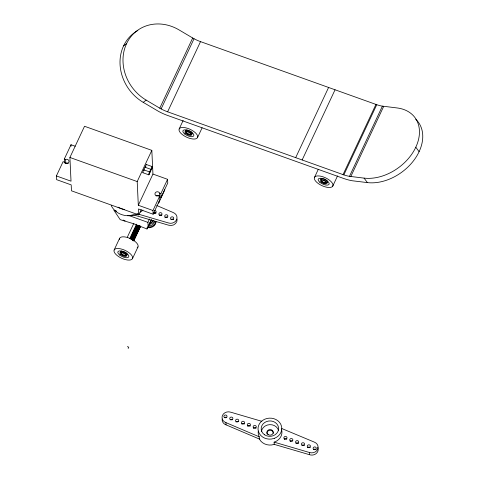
<?xml version="1.0" encoding="UTF-8"?>
<svg xmlns="http://www.w3.org/2000/svg" width="479" height="479" viewBox="0 0 479 479"><rect width="100%" height="100%" fill="white"/><g stroke="black" fill="none" stroke-linecap="round" stroke-linejoin="round"><path stroke-width="0.72" d="M321.343 181.481L321.649 179.667L321.343 181.481L323.594 182.99L325.906 183.218L325.965 181.93L323.714 180.415L321.403 180.188M141.209 209.706L138.772 214.903L71.473 190.81L71.191 184.882L56.564 179.643L56.39 175.943L63.09 161.645L64.431 162.213A2.377 2.102 -2.7 0 0 67.533 163.327A2.377 2.102 -2.7 0 0 68.826 160.567A2.377 2.102 -2.7 0 0 65.725 159.453L64.312 159.04L71.018 144.742L75.197 146.239M56.39 175.943L71.018 181.176L69.904 157.465L84.526 126.27L151.825 150.364L152.945 174.075L138.317 205.269L152.951 210.509L153.124 214.215L138.491 208.976L138.772 214.903M419.107 151.681L415.808 147.209A42.805 30.524 -36.4 0 1 364.088 178.128L348.85 176.242A20.262 8.592 25.1 0 1 343.844 174.895L166.818 111.523A20.262 8.592 25.1 0 1 161.764 109.266L159.782 108.176L192.69 37.985L179.092 29.932A42.805 37.793 53.3 0 0 126.564 43.661L123.576 45.882M161.13 108.931L194.037 38.739L192.69 37.985M167.62 111.817L200.527 41.625L376.751 104.703A20.262 8.592 25.1 0 0 381.757 106.045L396.995 107.937A42.805 30.524 -36.4 0 1 415.808 147.209M138.317 205.269L137.198 181.559L151.825 150.364M114.14 249.984L119.624 238.285M127.336 237.189L133.821 223.358M179.176 128.935L183.134 120.486M125.767 253.882L125.672 255.762L123.462 255.666L121.115 254.205L121.355 253.684L123.708 255.145L125.911 255.241M129.761 238.596L136.521 224.184M121.115 254.205L120.965 252.84L123.175 252.942L123.414 252.421M130.222 238.77L136.671 225.01M130.677 238.973L137.126 225.214M131.114 239.201L137.569 225.441M123.462 255.666L123.708 255.145M131.539 239.446L137.988 225.687M131.929 239.71L138.688 225.298L139.048 225.573L132.288 239.985M132.605 240.272L139.365 225.854L140.131 226.962L133.683 240.715M132.875 240.554L139.634 226.142M133.096 240.835L139.856 226.423M133.569 240.458L140.024 226.699M133.743 240.937L140.575 226.363M186.151 133.156L186.247 131.276L186.151 133.156L188.498 134.617L190.708 134.713L190.947 134.198L188.744 134.096L186.397 132.635M186.002 131.791L188.211 131.893L188.451 131.372M188.498 134.617L188.744 134.096M152.951 210.509L159.651 196.21L158.244 195.797A2.377 2.102 -2.7 0 1 155.136 194.684A2.377 2.102 -2.7 0 1 156.429 191.929A2.377 2.102 -2.7 0 1 159.531 193.037L159.741 196.845L161.046 197.312L167.752 183.014L167.572 179.314L152.945 174.075M161.046 197.312L160.872 193.612L167.572 179.314M116.637 211.167L113.858 210.173L120.205 219.663L133.886 223.819L146.999 228.992L148.137 226.956L147.915 222.364L149.496 218.993M190.708 134.713L190.804 132.833M153.124 214.215L159.824 199.917L159.651 196.21M132.497 258.618A10.143 4.305 25.1 0 0 120.331 248.781A10.143 4.305 25.1 0 0 117.127 255.505A10.143 4.305 25.1 0 0 132.497 258.618L137.982 246.919M159.016 202.234L164.501 190.534A10.143 4.305 25.1 0 0 164.668 189.379M146.999 228.992L151.113 220.22M148.137 226.956L151.609 219.544M154.454 213.478L155.088 212.131M197.534 137.575A10.143 4.305 25.1 0 0 185.367 127.731A10.143 4.305 25.1 0 0 182.164 134.461A10.143 4.305 25.1 0 0 197.534 137.575L202.108 127.821M128.168 348.461L128.779 347.161L127.366 346.658M295.681 157.657L328.588 87.465M302.147 159.974L335.055 89.783M314.643 177.098L318.301 169.297M323.594 182.99L323.84 182.469L326.151 182.697M332.666 186.307A10.143 4.305 25.1 0 0 321.367 176.338A10.143 4.305 25.1 0 0 316.93 182.463A10.143 4.305 25.1 0 0 332.666 186.307L337.539 175.913M343.042 174.613L375.949 104.422M343.844 174.895L376.751 104.703M349.472 176.356L382.38 106.164M350.796 176.559L383.703 106.362M137.85 30.488A42.805 37.793 53.3 0 0 120.121 65.533A42.805 37.793 53.3 0 0 143.203 102.344L146.185 100.123L159.782 108.176M64.312 159.04L64.485 162.746L65.898 163.159A2.377 2.102 -2.7 0 1 68.252 163.417M149.496 223.238L150.616 222.951A4.437 3.904 -4.8 0 0 153.023 220.795M317.739 447.29A6.341 5.604 -2.7 0 1 316.356 453.409A6.341 5.604 -2.7 0 1 309.44 454.685L274.216 444.356L274.108 442.135L274.605 442.015A11.891 10.508 -2.7 0 0 281.562 429.525M274.707 444.237L271.707 444.973A11.891 10.508 -2.7 0 1 260.738 441.045L259.187 438.686M415.724 119.199A42.805 30.524 -36.4 0 1 413.646 160.621A42.805 30.524 -36.4 0 1 367.387 182.601L352.221 180.751A28.189 11.957 25.1 0 1 343.287 178.344L166.704 115.122A28.189 11.957 25.1 0 1 158.711 111.475L143.203 102.344M137.251 213.808L168.249 222.903A6.341 5.604 -2.7 0 0 176.535 219.801A6.341 5.604 -2.7 0 0 173.123 212.502L156.765 205.533M261.809 421.31L230.812 412.221A6.341 5.604 -2.7 0 0 222.519 415.329A6.341 5.604 -2.7 0 0 225.938 422.622L226.04 424.849L259.444 439.075L259.085 436.459A11.891 10.508 -2.7 0 1 258.295 431.076M274.108 442.135L309.338 452.463A6.341 5.604 -2.7 0 0 317.625 449.356A6.341 5.604 -2.7 0 0 314.212 442.063L281.754 428.513M146.37 164.507L152.226 166.602M145.909 167.548L151.113 169.41M143.029 172.662A1.587 0.311 -70.3 0 1 143.161 171.039A1.587 0.311 -70.3 0 1 144.041 169.937L149.891 172.033M142.922 172.721L148.777 174.817M69.904 157.465L137.198 181.559M159.567 193.145L160.872 193.612M128.456 215.394L147.915 222.364M200.527 41.625L199.725 41.326A20.262 8.592 25.1 0 1 194.672 39.074L194.037 38.739M225.938 422.622L259.337 436.848M188.211 131.893L190.558 133.354M123.175 252.942L125.522 254.403M321.589 180.96L323.84 182.469M364.088 178.128L367.387 182.601M149.915 223.13L150.592 222.651A4.437 3.904 -4.8 0 0 152.993 220.496M140.048 225.723L140.131 226.962M309.338 452.463L309.44 454.685M71.018 144.742L71.084 146.227M65.617 159.513L65.791 163.213M142.97 210.03A19.022 16.813 -2.7 0 1 140.359 212.191M137.341 213.885A19.022 16.813 -2.7 0 1 111.224 205.533M156.064 195.911A2.377 2.102 -2.7 0 1 159.399 196.27M124.612 209.515A19.022 16.813 -2.7 0 1 118.073 207.173M143.981 170.452A1.587 0.311 -70.3 0 1 143.892 170.811M144.041 169.937A1.587 0.311 -70.3 0 1 144.604 167.901A1.587 0.311 -70.3 0 1 145.257 167.315M145.287 167.458A1.587 0.311 -70.3 0 1 145.826 165.285A1.587 0.311 -70.3 0 1 146.466 164.926M145.909 166.728A1.587 0.311 -70.3 0 1 145.754 167.039M313.547 449.691A1.587 1.401 -2.7 0 1 316.062 449.667M284.286 439.219A1.587 1.401 -2.7 0 1 286.801 439.201M290.136 441.315A1.587 1.401 -2.7 0 1 292.364 441.039M295.992 443.41A1.587 1.401 -2.7 0 1 298.507 443.386M302.135 445.242A1.587 1.401 -2.7 0 1 304.357 445.482M307.698 447.596A1.587 1.401 -2.7 0 1 310.212 447.572M226.04 424.849A6.341 5.604 -2.7 0 1 222.196 418.969M224.298 417.76A1.587 1.401 -2.7 0 1 226.812 417.736M230.148 419.849A1.587 1.401 -2.7 0 1 232.662 419.832M241.853 424.041A1.587 1.401 -2.7 0 1 244.368 424.017M236.003 421.945A1.587 1.401 -2.7 0 1 238.225 421.67M253.559 428.226A1.587 1.401 -2.7 0 1 256.073 428.208M247.709 426.13A1.587 1.401 -2.7 0 1 250.224 426.112M267.18 434.184A3.173 2.802 -2.7 0 1 269.701 430.31A3.173 2.802 -2.7 0 1 273.252 433.423M261.432 431.411A8.718 7.706 -2.7 0 1 269.713 424.645A8.718 7.706 -2.7 0 1 278.586 430.603M154.388 210.556A1.587 1.401 -2.7 0 1 156.058 212.466A1.587 1.401 -2.7 0 1 153.334 212.808M159.291 215.418A1.587 1.401 -2.7 0 1 161.806 215.394M153.442 213.323A1.587 1.401 -2.7 0 1 155.956 213.299M127.522 215.43A11.891 10.508 -2.7 0 0 130.623 215.406L133.126 214.79L168.351 225.124A6.341 5.604 -2.7 0 0 177.08 219.143M164.938 217.831A1.587 1.401 -2.7 0 1 167.369 217.232M170.997 219.61A1.587 1.401 -2.7 0 1 173.512 219.586M146.185 100.123A42.805 37.793 53.3 0 1 126.564 43.661M324.217 178.972A3.748 1.587 25.1 0 1 327.097 182.649M320.685 179.344A3.748 1.587 25.1 0 1 323.319 178.691M189.552 130.791A3.748 1.587 25.1 0 1 191.929 134.132M185.559 131.539A3.748 1.587 25.1 0 1 188.648 130.426M125.115 220.837A1.904 1.629 -13.6 0 1 123.72 220.585M123.378 220.298A1.904 1.629 -13.6 0 1 123.133 219.939M154.19 221.202A5.706 5.024 -4.8 0 1 149.658 224.34M154.705 221.436A5.706 5.024 -4.8 0 1 148.298 225.866M155.962 221.555A6.975 6.137 -4.8 0 1 148.131 226.98M124.516 251.84A3.748 1.587 25.1 0 1 126.893 255.181M120.522 252.583A3.748 1.587 25.1 0 1 121.911 251.122M122.726 251.23A3.748 1.587 25.1 0 1 123.612 251.475M156.022 222.31A6.975 6.137 -4.8 0 1 147.005 227.519M119.457 239.44A10.143 4.305 25.1 0 1 130.653 238.722A10.143 4.305 25.1 0 1 137.192 247.781M149.927 227.495A5.706 5.024 -4.8 0 1 148.436 227.519M159.184 201.078A10.143 4.305 25.1 0 1 158.226 203.09M274.431 438.309L271.431 439.045A11.891 10.508 -2.7 0 1 258.57 425.58A11.891 10.508 -2.7 0 1 277.946 420.819A11.891 10.508 -2.7 0 1 274.431 438.309M149.167 174.356A1.587 0.311 -70.3 0 0 149.861 171.865A1.587 0.311 -70.3 0 0 148.819 173.739A1.587 0.311 -70.3 0 0 149.167 174.356M151.603 169.135A1.587 0.311 -70.3 0 0 152.298 166.644A1.587 0.311 -70.3 0 0 151.256 168.518A1.587 0.311 -70.3 0 0 151.603 169.135M150.388 171.757A1.587 0.311 -70.3 0 0 151.077 169.267A1.587 0.311 -70.3 0 0 150.041 171.135A1.587 0.311 -70.3 0 0 150.388 171.757M224.483 417.496A1.587 1.401 -2.7 0 0 227.016 416.544A1.587 1.401 -2.7 0 0 224.843 415.089A1.587 1.401 -2.7 0 0 224.483 417.496M313.733 449.428A1.587 1.401 -2.7 0 0 316.272 448.476A1.587 1.401 -2.7 0 0 314.098 447.021A1.587 1.401 -2.7 0 0 313.733 449.428M236.189 421.688A1.587 1.401 -2.7 0 0 238.722 420.736A1.587 1.401 -2.7 0 0 236.548 419.275A1.587 1.401 -2.7 0 0 236.189 421.688M302.027 445.242A1.587 1.401 -2.7 0 0 304.566 444.29A1.587 1.401 -2.7 0 0 302.393 442.83A1.587 1.401 -2.7 0 0 302.027 445.242M253.744 427.969A1.587 1.401 -2.7 0 0 256.283 427.017A1.587 1.401 -2.7 0 0 254.109 425.556A1.587 1.401 -2.7 0 0 253.744 427.969M296.178 443.147A1.587 1.401 -2.7 0 0 298.71 442.195A1.587 1.401 -2.7 0 0 296.537 440.74A1.587 1.401 -2.7 0 0 296.178 443.147M307.883 447.338A1.587 1.401 -2.7 0 0 310.416 446.386A1.587 1.401 -2.7 0 0 308.242 444.925A1.587 1.401 -2.7 0 0 307.883 447.338M247.888 425.873A1.587 1.401 -2.7 0 0 250.427 424.921A1.587 1.401 -2.7 0 0 248.254 423.466A1.587 1.401 -2.7 0 0 247.888 425.873M242.039 423.777A1.587 1.401 -2.7 0 0 244.577 422.825A1.587 1.401 -2.7 0 0 242.404 421.37A1.587 1.401 -2.7 0 0 242.039 423.777M230.333 419.592A1.587 1.401 -2.7 0 0 232.872 418.64A1.587 1.401 -2.7 0 0 230.698 417.179A1.587 1.401 -2.7 0 0 230.333 419.592M290.322 441.051A1.587 1.401 -2.7 0 0 292.861 440.105A1.587 1.401 -2.7 0 0 290.687 438.644A1.587 1.401 -2.7 0 0 290.322 441.051M268.138 434.585A3.173 2.802 -2.7 0 0 273.216 432.681A3.173 2.802 -2.7 0 0 268.869 429.765A3.173 2.802 -2.7 0 0 268.138 434.585M264.582 434.8A8.718 7.706 -2.7 0 0 278.538 429.567A8.718 7.706 -2.7 0 0 266.575 421.544A8.718 7.706 -2.7 0 0 264.582 434.8M284.472 438.962A1.587 1.401 -2.7 0 0 287.011 438.01A1.587 1.401 -2.7 0 0 284.831 436.549A1.587 1.401 -2.7 0 0 284.472 438.962M165.327 217.25A1.587 1.401 -2.7 0 0 167.866 216.304A1.587 1.401 -2.7 0 0 165.692 214.843A1.587 1.401 -2.7 0 0 165.327 217.25M159.477 215.155A1.587 1.401 -2.7 0 0 162.016 214.209A1.587 1.401 -2.7 0 0 159.842 212.748A1.587 1.401 -2.7 0 0 159.477 215.155M171.183 219.346A1.587 1.401 -2.7 0 0 173.721 218.394A1.587 1.401 -2.7 0 0 171.548 216.939A1.587 1.401 -2.7 0 0 171.183 219.346M321.158 181.966A3.748 1.587 25.1 0 0 326.971 183.415A3.748 1.587 25.1 0 0 322.834 179.727A3.748 1.587 25.1 0 0 321.158 181.966M319.661 182.152A6.023 2.557 25.1 0 0 329.001 184.439A6.023 2.557 25.1 0 0 322.295 178.517A6.023 2.557 25.1 0 0 319.661 182.152M186.05 133.683A3.748 1.587 25.1 0 0 191.738 134.856A3.748 1.587 25.1 0 0 187.277 131.222A3.748 1.587 25.1 0 0 186.05 133.683M184.678 133.97A6.023 2.557 25.1 0 0 193.803 135.82A6.023 2.557 25.1 0 0 186.582 129.977A6.023 2.557 25.1 0 0 184.678 133.97M121.013 254.732A3.748 1.587 25.1 0 0 126.701 255.906A3.748 1.587 25.1 0 0 122.241 252.271A3.748 1.587 25.1 0 0 121.013 254.732M119.642 255.02A6.023 2.557 25.1 0 0 128.767 256.864A6.023 2.557 25.1 0 0 121.546 251.026A6.023 2.557 25.1 0 0 119.642 255.02"/></g></svg>
